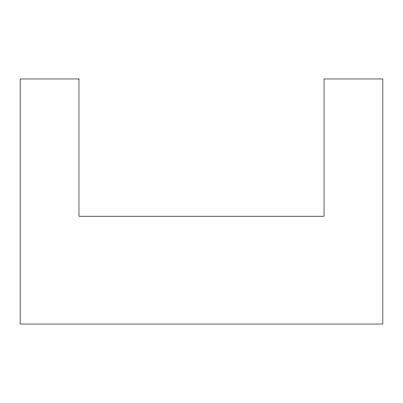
<?xml version="1.0" encoding="UTF-8"?>
<svg xmlns="http://www.w3.org/2000/svg" width="403" height="403" viewBox="0 0 403 403"><rect width="100%" height="100%" fill="white"/><g stroke="black" fill="none" stroke-linecap="round" stroke-linejoin="round"><path stroke-width="0.6" d="M78.968 78.968L20.15 78.968L20.15 324.032L382.85 324.032L382.85 78.968L324.032 78.968L324.032 216.204L78.968 216.204L78.968 78.968"/></g></svg>
